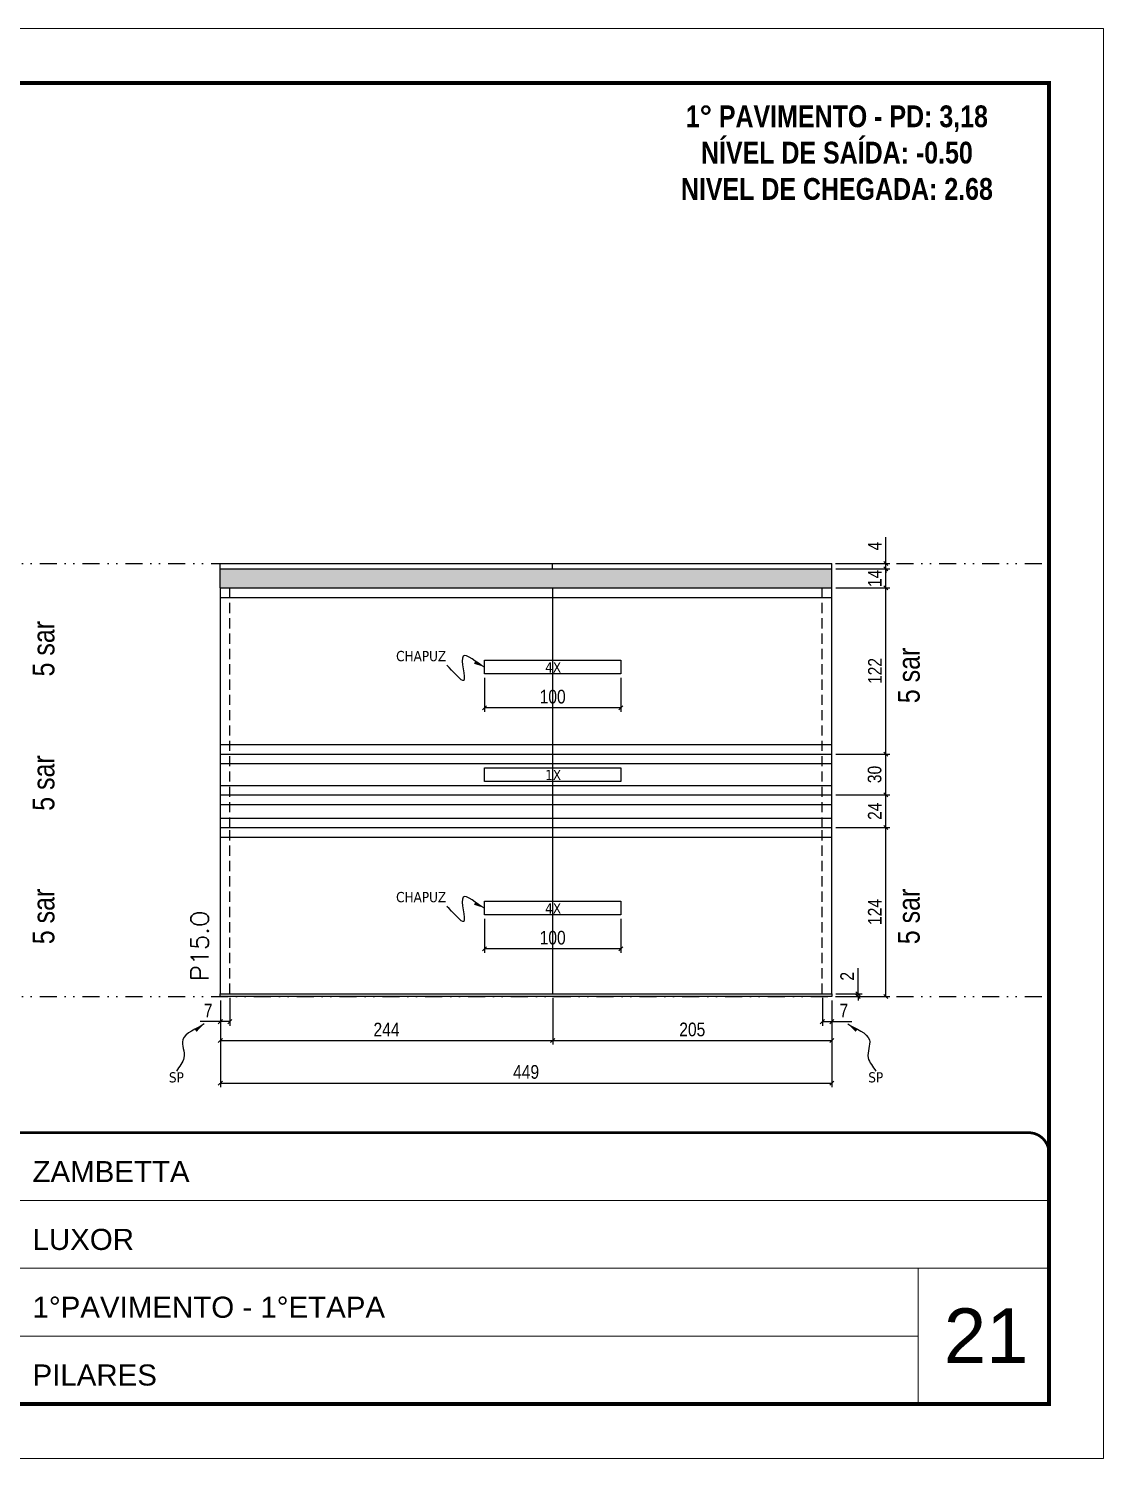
# Model space of a CAD drawing. Extents: x 14400 to 24104, y -21631 to 6985.
# Drawn here: x 15109 to 15898, y 192 to 1242 of the extents above; entities that cross this region are included whole.
import ezdxf

# ---------------------------------------------------------------- set-up
doc = ezdxf.new("R2010")
doc.units = 0
for name, pattern in [('CONTINUO', [0]), ('DASHED', [0.75, 0.5, -0.25]), ('DIVIDE2', [0.625, 0.25, -0.125, 0, -0.125, 0, -0.125]), ('HIDDEN', [0.375, 0.25, -0.125])]:
    doc.linetypes.add(name, pattern=pattern)
for name, color, linetype, lineweight in [('CARIMBO', 255, 'Continuous', 9), ('Folhas', 255, 'Continuous', 9), ('SARRAFO DE PRESSAO', 251, 'DASHED', 9), ('Texto Seção', 7, 'Continuous', 15)]:
    doc.layers.add(name, color=color, linetype=linetype, lineweight=lineweight)
for name, color, linetype in [('COTA', 241, 'Continuous'), ('NOMENCLATURA', 7, 'Continuous'), ('Nível', 160, 'Continuous'), ('Painéis', 200, 'Continuous'), ('Romaneio', 10, 'Continuous'), ('SARR_2.2x10', 60, 'Continuous'), ('SARR_2.2x7', 40, 'Continuous'), ('texto', 7, 'Continuous')]:
    doc.layers.add(name, color=color, linetype=linetype)
doc.styles.add('ARIAL', font='arial.ttf')
doc.styles.add('ARIAL_NARROW', font='ARIALN.TTF', dxfattribs={"height": 0.2})
doc.styles.add('COTA TECNICA', font='techl___.ttf', dxfattribs={"height": 10})
doc.styles.add('COTA TECNICA-50', font='techl___.ttf', dxfattribs={"height": 10})
doc.styles.add('REGUA-120', font='ROMANS.shx', dxfattribs={"height": 15})
doc.styles.add('ROMANC', font='techb___.ttf', dxfattribs={"height": 2.5})
doc.styles.get("Standard").update_dxf_attribs({"font": 'arial.ttf'})
doc.dimstyles.new('COTA PAINEL-50', dxfattribs={"dimtxt": 10, "dimasz": 3, "dimexe": 3, "dimexo": 3, "dimgap": 3, "dimtad": 1, "dimdec": 1, "dimzin": 12, "dimdsep": 46, "dimtxsty": 'COTA TECNICA-50', "dimblk1": 'OBLIQUE', "dimblk2": 'OBLIQUE', "dimsah": 1, "dimcen": 0.9, "dimclrd": 4, "dimclre": 4, "dimclrt": 240, "dimadec": 1, "dimazin": 3, "dimtfac": 1, "dimtdec": 1, "dimtmove": 0, "dimatfit": 3, "dimfxl": 1, "dimtolj": 1, "dimtzin": 12, "dimarcsym": 0})
doc.dimstyles.new('PAINEL', dxfattribs={"dimtxt": 10, "dimasz": 3, "dimexe": 3, "dimexo": 3, "dimgap": 3, "dimtad": 1, "dimdec": 1, "dimzin": 12, "dimdsep": 46, "dimtxsty": 'COTA TECNICA', "dimblk1": 'OBLIQUE', "dimblk2": 'OBLIQUE', "dimsah": 1, "dimcen": 0.9, "dimclrd": 4, "dimclre": 4, "dimclrt": 240, "dimadec": 1, "dimazin": 3, "dimtfac": 1, "dimtdec": 1, "dimtmove": 0, "dimatfit": 3, "dimfxl": 1, "dimtolj": 1, "dimtzin": 12, "dimarcsym": 0})
doc.dimstyles.get("Standard").update_dxf_attribs({"dimtxt": 0.18, "dimasz": 0.18, "dimexe": 0.18, "dimexo": 0.0625, "dimgap": 0.09, "dimtad": 0, "dimtih": 1, "dimtoh": 1, "dimdec": 4, "dimzin": 0, "dimdsep": 46, "dimtxsty": 'Standard', "dimcen": 0.09, "dimadec": 0, "dimazin": 0, "dimtfac": 1, "dimtdec": 4, "dimtofl": 0, "dimtmove": 0, "dimatfit": 3, "dimfxl": 1, "dimtolj": 1, "dimtzin": 0, "dimarcsym": 0})

# ---------------------------------------------------------------- blocks, each defined once
blk = doc.blocks.new('9999999999')
at = {"color": 30, "linetype": 'CONTINUO'}
for p, q in [((98564.6, 34379.6), (99584, 34379.6)), ((98564.6, 34329.8), (99488, 34329.8)), ((99584, 34329.8), (99488, 34329.8)), ((99488, 34329.8), (99488, 34230.2)), ((98564.6, 34280), (99488, 34280))]:
    blk.add_line(p, q, dxfattribs=at)
at = {"color": 30, "linetype": 'CONTINUO', "const_width": 2}
blk.add_lwpolyline([(99584, 34230.2), (99584, 34414.4, 0.414214), (99569, 34429.4), (98229, 34429.4, 0.414214), (98214, 34414.4), (98214, 34245.2, 0.414214), (98229, 34230.2), (99584, 34230.2)], format="xyb", dxfattribs=at)
at = {"layer": 'Folhas'}
blk.add_lwpolyline([(98139, 34190.2), (99624, 34190.2), (99624, 35240.2), (98139, 35240.2)], close=True, dxfattribs=at)
at = {"layer": 'Folhas', "color": 30, "const_width": 3}
blk.add_lwpolyline([(98214, 34230.2), (99584, 34230.2), (99584, 35200.2), (98214, 35200.2)], close=True, dxfattribs=at)
at = {"color": 7, "linetype": 'Continuous', "ltscale": 5, "style": 'ARIAL'}
for s, height, p in [('ZAMBETTA', 15.48, (98837.7, 34393.1)), ('LUXOR', 15.48, (98837.7, 34343.3)), ('1°PAVIMENTO - 1°ETAPA', 15.483, (98837.7, 34293.5)), ('PILARES', 15.48, (98837.7, 34243.7))]:
    blk.add_text(s, height=height, dxfattribs=at).set_placement(p)
blk = doc.blocks.new('_Oblique')
at = {"color": 0, "linetype": 'ByBlock', "lineweight": -2}
blk.add_line((-0.5, -0.5), (0.5, 0.5), dxfattribs=at)
blk = doc.blocks.new('*D1260')
at = {"layer": 'COTA', "color": 4, "lineweight": -2, "transparency": 16777216}
for p, q in [((15250.1, 528.1), (15250.1, 509.6)), ((15257.1, 530.1), (15257.1, 509.6)), ((15250.1, 512.6), (15235.3, 512.6)), ((15257.1, 512.6), (15250.1, 512.6))]:
    blk.add_line(p, q, dxfattribs=at)
at = {"layer": 'Defpoints', "color": 0, "transparency": 16777216}
for p in [(15250.1, 531.1), (15257.1, 533.1), (15250.1, 512.6)]:
    blk.add_point(p, dxfattribs=at)
at = {"layer": 'COTA', "color": 4, "lineweight": -2, "transparency": 16777216, "xscale": 3, "yscale": 3, "zscale": 3, "rotation": 180}
blk.add_blockref('_Oblique', (15250.1, 512.6), dxfattribs=at)
at = {"layer": 'COTA', "color": 4, "lineweight": -2, "transparency": 16777216, "xscale": 3, "yscale": 3, "zscale": 3}
blk.add_blockref('_Oblique', (15257.1, 512.6), dxfattribs=at)
at = {"layer": 'COTA', "color": 240, "transparency": 16777216, "insert": (15241.2, 520.7), "char_height": 10, "attachment_point": 5, "style": 'COTA TECNICA-50'}
blk.add_mtext('\\A1;7', dxfattribs=at)
blk = doc.blocks.new('*D1261')
at = {"layer": 'Defpoints', "color": 0, "linetype": 'ByBlock', "transparency": 16777216}
for p in [(15699.1, 655.1), (15738.7, 655.1), (15699.1, 531.1)]:
    blk.add_point(p, dxfattribs=at)
at = {"layer": 'Romaneio', "color": 4, "linetype": 'ByBlock', "lineweight": -2, "transparency": 16777216}
for p, q in [((15702.1, 655.1), (15741.7, 655.1)), ((15738.7, 531.1), (15738.7, 655.1)), ((15702.1, 531.1), (15741.7, 531.1))]:
    blk.add_line(p, q, dxfattribs=at)
at = {"layer": 'Romaneio', "color": 4, "linetype": 'ByBlock', "lineweight": -2, "transparency": 16777216, "xscale": 3, "yscale": 3, "zscale": 3}
for p, rotation in [((15738.7, 655.1), 90), ((15738.7, 531.1), 270)]:
    blk.add_blockref('_Oblique', p, dxfattribs=dict(at, rotation=rotation))
at = {"layer": 'Romaneio', "color": 240, "linetype": 'ByBlock', "transparency": 16777216, "insert": (15730.6, 593.1), "char_height": 10, "attachment_point": 5, "rotation": 90, "style": 'COTA TECNICA'}
blk.add_mtext('\\A1;124', dxfattribs=at)
blk = doc.blocks.new('*D1262')
at = {"layer": 'COTA', "color": 4, "lineweight": -2, "transparency": 16777216}
for p, q in [((15718.3, 533.1), (15718.3, 551.9)), ((15702.1, 533.1), (15721.3, 533.1)), ((15702.1, 531.1), (15721.3, 531.1)), ((15718.3, 531.1), (15718.3, 533.1)), ((15718.3, 531.1), (15718.3, 528.1))]:
    blk.add_line(p, q, dxfattribs=at)
at = {"layer": 'Defpoints', "color": 0, "transparency": 16777216}
for p in [(15699.1, 533.1), (15699.1, 531.1), (15718.3, 531.1)]:
    blk.add_point(p, dxfattribs=at)
at = {"layer": 'COTA', "color": 4, "lineweight": -2, "transparency": 16777216, "xscale": 3, "yscale": 3, "zscale": 3}
for p, rotation in [((15718.3, 533.1), 270), ((15718.3, 531.1), 90)]:
    blk.add_blockref('_Oblique', p, dxfattribs=dict(at, rotation=rotation))
at = {"layer": 'COTA', "color": 240, "transparency": 16777216, "insert": (15710.3, 545.9), "char_height": 10, "attachment_point": 5, "rotation": 90, "style": 'COTA TECNICA-50'}
blk.add_mtext('\\A1;2', dxfattribs=at)
blk = doc.blocks.new('*D1263')
at = {"layer": 'COTA', "color": 4, "lineweight": -2, "transparency": 16777216}
for p, q in [((15250.1, 528.1), (15250.1, 495.7)), ((15494.1, 530.1), (15494.1, 495.7)), ((15250.1, 498.7), (15494.1, 498.7))]:
    blk.add_line(p, q, dxfattribs=at)
at = {"layer": 'Defpoints', "color": 0, "transparency": 16777216}
for p in [(15250.1, 531.1), (15494.1, 533.1), (15494.1, 498.7)]:
    blk.add_point(p, dxfattribs=at)
at = {"layer": 'COTA', "color": 4, "lineweight": -2, "transparency": 16777216, "xscale": 3, "yscale": 3, "zscale": 3, "rotation": 180}
blk.add_blockref('_Oblique', (15250.1, 498.7), dxfattribs=at)
at = {"layer": 'COTA', "color": 4, "lineweight": -2, "transparency": 16777216, "xscale": 3, "yscale": 3, "zscale": 3}
blk.add_blockref('_Oblique', (15494.1, 498.7), dxfattribs=at)
at = {"layer": 'COTA', "color": 240, "transparency": 16777216, "insert": (15372.1, 506.8), "char_height": 10, "attachment_point": 5, "style": 'COTA TECNICA-50'}
blk.add_mtext('\\A1;244', dxfattribs=at)
blk = doc.blocks.new('*D1264')
at = {"layer": 'COTA', "color": 4, "lineweight": -2, "transparency": 16777216}
for p, q in [((15494.1, 530.1), (15494.1, 495.7)), ((15699.1, 528.1), (15699.1, 495.7)), ((15494.1, 498.7), (15699.1, 498.7))]:
    blk.add_line(p, q, dxfattribs=at)
at = {"layer": 'Defpoints', "color": 0, "transparency": 16777216}
for p in [(15494.1, 533.1), (15699.1, 531.1), (15699.1, 498.7)]:
    blk.add_point(p, dxfattribs=at)
at = {"layer": 'COTA', "color": 4, "lineweight": -2, "transparency": 16777216, "xscale": 3, "yscale": 3, "zscale": 3, "rotation": 180}
blk.add_blockref('_Oblique', (15494.1, 498.7), dxfattribs=at)
at = {"layer": 'COTA', "color": 4, "lineweight": -2, "transparency": 16777216, "xscale": 3, "yscale": 3, "zscale": 3}
blk.add_blockref('_Oblique', (15699.1, 498.7), dxfattribs=at)
at = {"layer": 'COTA', "color": 240, "transparency": 16777216, "insert": (15596.6, 506.8), "char_height": 10, "attachment_point": 5, "style": 'COTA TECNICA-50'}
blk.add_mtext('\\A1;205', dxfattribs=at)
blk = doc.blocks.new('*D1265')
at = {"layer": 'COTA', "color": 4, "linetype": 'ByBlock', "lineweight": -2, "transparency": 16777216}
for p, q in [((15444.1, 588), (15444.1, 563.1)), ((15544.1, 588), (15544.1, 563.1)), ((15544.1, 566.1), (15444.1, 566.1))]:
    blk.add_line(p, q, dxfattribs=at)
at = {"layer": 'Defpoints', "color": 0, "linetype": 'ByBlock', "transparency": 16777216}
for p in [(15444.1, 591), (15544.1, 591), (15444.1, 566.1)]:
    blk.add_point(p, dxfattribs=at)
at = {"layer": 'COTA', "color": 4, "linetype": 'ByBlock', "lineweight": -2, "transparency": 16777216, "xscale": 3, "yscale": 3, "zscale": 3, "rotation": 180}
blk.add_blockref('_Oblique', (15444.1, 566.1), dxfattribs=at)
at = {"layer": 'COTA', "color": 4, "linetype": 'ByBlock', "lineweight": -2, "transparency": 16777216, "xscale": 3, "yscale": 3, "zscale": 3}
blk.add_blockref('_Oblique', (15544.1, 566.1), dxfattribs=at)
at = {"layer": 'COTA', "color": 240, "linetype": 'ByBlock', "transparency": 16777216, "insert": (15494.1, 574.2), "char_height": 10, "attachment_point": 5, "style": 'COTA TECNICA'}
blk.add_mtext('\\A1;100', dxfattribs=at)
blk = doc.blocks.new('*D1266')
at = {"layer": 'COTA', "color": 4, "lineweight": -2, "transparency": 16777216}
for p, q in [((15250.1, 528.1), (15250.1, 464.5)), ((15699.1, 528.1), (15699.1, 464.5)), ((15250.1, 467.5), (15699.1, 467.5))]:
    blk.add_line(p, q, dxfattribs=at)
at = {"layer": 'Defpoints', "color": 0, "transparency": 16777216}
for p in [(15250.1, 531.1), (15699.1, 531.1), (15699.1, 467.5)]:
    blk.add_point(p, dxfattribs=at)
at = {"layer": 'COTA', "color": 4, "lineweight": -2, "transparency": 16777216, "xscale": 3, "yscale": 3, "zscale": 3, "rotation": 180}
blk.add_blockref('_Oblique', (15250.1, 467.5), dxfattribs=at)
at = {"layer": 'COTA', "color": 4, "lineweight": -2, "transparency": 16777216, "xscale": 3, "yscale": 3, "zscale": 3}
blk.add_blockref('_Oblique', (15699.1, 467.5), dxfattribs=at)
at = {"layer": 'COTA', "color": 240, "transparency": 16777216, "insert": (15474.6, 475.6), "char_height": 10, "attachment_point": 5, "style": 'COTA TECNICA'}
blk.add_mtext('\\A1;449', dxfattribs=at)
blk = doc.blocks.new('*D1259')
at = {"layer": 'COTA', "color": 4, "lineweight": -2, "transparency": 16777216}
for p, q in [((15692.1, 530.1), (15692.1, 509.6)), ((15699.1, 528.1), (15699.1, 509.6)), ((15692.1, 512.6), (15699.1, 512.6)), ((15699.1, 512.6), (15713.8, 512.6))]:
    blk.add_line(p, q, dxfattribs=at)
at = {"layer": 'Defpoints', "color": 0, "transparency": 16777216}
for p in [(15692.1, 533.1), (15699.1, 531.1), (15699.1, 512.6)]:
    blk.add_point(p, dxfattribs=at)
at = {"layer": 'COTA', "color": 4, "lineweight": -2, "transparency": 16777216, "xscale": 3, "yscale": 3, "zscale": 3, "rotation": 180}
blk.add_blockref('_Oblique', (15692.1, 512.6), dxfattribs=at)
at = {"layer": 'COTA', "color": 4, "lineweight": -2, "transparency": 16777216, "xscale": 3, "yscale": 3, "zscale": 3}
blk.add_blockref('_Oblique', (15699.1, 512.6), dxfattribs=at)
at = {"layer": 'COTA', "color": 240, "transparency": 16777216, "insert": (15707.9, 520.7), "char_height": 10, "attachment_point": 5, "style": 'COTA TECNICA-50'}
blk.add_mtext('\\A1;7', dxfattribs=at)
blk = doc.blocks.new('*D1267')
at = {"layer": 'COTA', "color": 4, "lineweight": -2, "transparency": 16777216}
for p, q in [((15702.1, 679.1), (15741.7, 679.1)), ((15738.7, 655.1), (15738.7, 679.1)), ((15702.1, 655.1), (15741.7, 655.1))]:
    blk.add_line(p, q, dxfattribs=at)
at = {"layer": 'Defpoints', "color": 0, "transparency": 16777216}
for p in [(15699.1, 679.1), (15738.7, 679.1), (15699.1, 655.1)]:
    blk.add_point(p, dxfattribs=at)
at = {"layer": 'COTA', "color": 4, "lineweight": -2, "transparency": 16777216, "xscale": 3, "yscale": 3, "zscale": 3}
for p, rotation in [((15738.7, 679.1), 90), ((15738.7, 655.1), 270)]:
    blk.add_blockref('_Oblique', p, dxfattribs=dict(at, rotation=rotation))
at = {"layer": 'COTA', "color": 240, "transparency": 16777216, "insert": (15730.6, 667.1), "char_height": 10, "attachment_point": 5, "rotation": 90, "style": 'COTA TECNICA'}
blk.add_mtext('\\A1;24', dxfattribs=at)
blk = doc.blocks.new('*D1268')
at = {"layer": 'COTA', "color": 4, "lineweight": -2, "transparency": 16777216}
for p, q in [((15702.1, 709.1), (15741.7, 709.1)), ((15738.7, 679.1), (15738.7, 709.1)), ((15702.1, 679.1), (15741.7, 679.1))]:
    blk.add_line(p, q, dxfattribs=at)
at = {"layer": 'Defpoints', "color": 0, "transparency": 16777216}
for p in [(15699.1, 709.1), (15738.7, 709.1), (15699.1, 679.1)]:
    blk.add_point(p, dxfattribs=at)
at = {"layer": 'COTA', "color": 4, "lineweight": -2, "transparency": 16777216, "xscale": 3, "yscale": 3, "zscale": 3}
for p, rotation in [((15738.7, 709.1), 90), ((15738.7, 679.1), 270)]:
    blk.add_blockref('_Oblique', p, dxfattribs=dict(at, rotation=rotation))
at = {"layer": 'COTA', "color": 240, "transparency": 16777216, "insert": (15730.5, 694.1), "char_height": 10, "attachment_point": 5, "rotation": 90, "style": 'COTA TECNICA'}
blk.add_mtext('\\A1;30', dxfattribs=at)
blk = doc.blocks.new('*D1269')
at = {"layer": 'COTA', "color": 4, "lineweight": -2, "transparency": 16777216}
for p, q in [((15702.1, 831.1), (15741.7, 831.1)), ((15738.7, 709.1), (15738.7, 831.1)), ((15702.1, 709.1), (15741.7, 709.1))]:
    blk.add_line(p, q, dxfattribs=at)
at = {"layer": 'Defpoints', "color": 0, "transparency": 16777216}
for p in [(15699.1, 831.1), (15738.7, 831.1), (15699.1, 709.1)]:
    blk.add_point(p, dxfattribs=at)
at = {"layer": 'COTA', "color": 4, "lineweight": -2, "transparency": 16777216, "xscale": 3, "yscale": 3, "zscale": 3}
for p, rotation in [((15738.7, 831.1), 90), ((15738.7, 709.1), 270)]:
    blk.add_blockref('_Oblique', p, dxfattribs=dict(at, rotation=rotation))
at = {"layer": 'COTA', "color": 240, "transparency": 16777216, "insert": (15730.7, 770.1), "char_height": 10, "attachment_point": 5, "rotation": 90, "style": 'COTA TECNICA'}
blk.add_mtext('\\A1;122', dxfattribs=at)
blk = doc.blocks.new('*D1270')
at = {"layer": 'COTA', "color": 4, "linetype": 'ByBlock', "lineweight": -2, "transparency": 16777216}
for p, q in [((15444.1, 765), (15444.1, 740.1)), ((15544.1, 765), (15544.1, 740.1)), ((15544.1, 743.1), (15444.1, 743.1))]:
    blk.add_line(p, q, dxfattribs=at)
at = {"layer": 'Defpoints', "color": 0, "linetype": 'ByBlock', "transparency": 16777216}
for p in [(15444.1, 768), (15544.1, 768), (15444.1, 743.1)]:
    blk.add_point(p, dxfattribs=at)
at = {"layer": 'COTA', "color": 4, "linetype": 'ByBlock', "lineweight": -2, "transparency": 16777216, "xscale": 3, "yscale": 3, "zscale": 3, "rotation": 180}
blk.add_blockref('_Oblique', (15444.1, 743.1), dxfattribs=at)
at = {"layer": 'COTA', "color": 4, "linetype": 'ByBlock', "lineweight": -2, "transparency": 16777216, "xscale": 3, "yscale": 3, "zscale": 3}
blk.add_blockref('_Oblique', (15544.1, 743.1), dxfattribs=at)
at = {"layer": 'COTA', "color": 240, "linetype": 'ByBlock', "transparency": 16777216, "insert": (15494.1, 751.2), "char_height": 10, "attachment_point": 5, "style": 'COTA TECNICA'}
blk.add_mtext('\\A1;100', dxfattribs=at)
blk = doc.blocks.new('*D1271')
at = {"layer": 'COTA', "color": 4, "lineweight": -2, "transparency": 16777216}
for p, q in [((15702.1, 845.1), (15741.7, 845.1)), ((15738.7, 831.1), (15738.7, 845.1)), ((15702.1, 831.1), (15741.7, 831.1))]:
    blk.add_line(p, q, dxfattribs=at)
at = {"layer": 'Defpoints', "color": 0, "transparency": 16777216}
for p in [(15699.1, 845.1), (15738.7, 845.1), (15699.1, 831.1)]:
    blk.add_point(p, dxfattribs=at)
at = {"layer": 'COTA', "color": 4, "lineweight": -2, "transparency": 16777216, "xscale": 3, "yscale": 3, "zscale": 3}
for p, rotation in [((15738.7, 845.1), 90), ((15738.7, 831.1), 270)]:
    blk.add_blockref('_Oblique', p, dxfattribs=dict(at, rotation=rotation))
at = {"layer": 'COTA', "color": 240, "transparency": 16777216, "insert": (15730.6, 838.1), "char_height": 10, "attachment_point": 5, "rotation": 90, "style": 'COTA TECNICA'}
blk.add_mtext('\\A1;14', dxfattribs=at)
blk = doc.blocks.new('*D1272')
at = {"layer": 'COTA', "color": 4, "lineweight": -2, "transparency": 16777216}
for p, q in [((15738.7, 849.1), (15738.7, 868.4)), ((15702.1, 849.1), (15741.7, 849.1)), ((15702.1, 845.1), (15741.7, 845.1)), ((15738.7, 845.1), (15738.7, 849.1)), ((15738.7, 845.1), (15738.7, 842.1))]:
    blk.add_line(p, q, dxfattribs=at)
at = {"layer": 'Defpoints', "color": 0, "transparency": 16777216}
for p in [(15699.1, 849.1), (15699.1, 845.1), (15738.7, 849.1)]:
    blk.add_point(p, dxfattribs=at)
at = {"layer": 'COTA', "color": 4, "lineweight": -2, "transparency": 16777216, "xscale": 3, "yscale": 3, "zscale": 3}
for p, rotation in [((15738.7, 849.1), 270), ((15738.7, 845.1), 90)]:
    blk.add_blockref('_Oblique', p, dxfattribs=dict(at, rotation=rotation))
at = {"layer": 'COTA', "color": 240, "transparency": 16777216, "insert": (15730.6, 861.8), "char_height": 10, "attachment_point": 5, "rotation": 90, "style": 'COTA TECNICA'}
blk.add_mtext('\\A1;4', dxfattribs=at)

msp = doc.modelspace()

# ---------------------------------------------------------------- hatches: boundary and pattern name
at = {"layer": 'COTA'}
h = msp.add_hatch(dxfattribs=at)
h.set_pattern_fill('AR-CONC', color=256, scale=0.03)
h.paths.add_polyline_path([(15699.07, 845.13), (15250.07, 845.13), (15250.07, 831.13), (15699.07, 831.13)])

# ---------------------------------------------------------------- linework, layer by layer
for p, q in [((15250.07, 831.13), (15250.07, 845.13)), ((15699.07, 831.13), (15699.07, 845.13))]:
    msp.add_line(p, q, dxfattribs=at)
at = {"layer": 'Nível', "color": 4, "linetype": 'DIVIDE2', "ltscale": 50}
for p, q in [((14488.47, 849.13), (15858.47, 849.13)), ((14488.47, 531.13), (15858.47, 531.13))]:
    msp.add_line(p, q, dxfattribs=at)
at = {"layer": 'Painéis'}
for p, q in [((15250.07, 849.13), (15699.07, 849.13)), ((15250.07, 845.13), (15250.07, 849.13)), ((15250.07, 845.13), (15699.07, 845.13)), ((15494.07, 845.13), (15494.07, 849.13)), ((15699.07, 845.13), (15699.07, 849.13)), ((15250.07, 831.13), (15250.07, 533.13)), ((15250.07, 831.13), (15699.07, 831.13)), ((15494.07, 831.13), (15494.07, 533.13)), ((15699.07, 533.13), (15699.07, 831.13)), ((15250.07, 709.13), (15699.07, 709.13)), ((15250.07, 679.13), (15699.07, 679.13)), ((15250.07, 655.13), (15699.07, 655.13))]:
    msp.add_line(p, q, dxfattribs=at)
msp.add_lwpolyline([(15699.07, 531.13), (15250.07, 531.13), (15250.07, 533.13), (15699.07, 533.13)], close=True, dxfattribs=at)
at = {"layer": 'SARR_2.2x10'}
for points in [[(15444.07, 777.98), (15544.07, 777.98), (15544.07, 767.98), (15444.07, 767.98)], [(15444.07, 698.97), (15544.07, 698.97), (15544.07, 688.97), (15444.07, 688.97)], [(15444.07, 600.98), (15544.07, 600.98), (15544.07, 590.98), (15444.07, 590.98)]]:
    msp.add_lwpolyline(points, close=True, dxfattribs=at)
at = {"layer": 'SARR_2.2x7', "linetype": 'HIDDEN', "ltscale": 30}
for p, q in [((15257.07, 655.13), (15257.07, 831.13)), ((15692.07, 655.13), (15692.07, 831.13)), ((15257.07, 533.13), (15257.07, 655.13)), ((15692.07, 533.13), (15692.07, 655.13))]:
    msp.add_line(p, q, dxfattribs=at)
at = {"layer": 'SARR_2.2x7'}
for p, q in [((15250.07, 824.13), (15494.07, 824.13)), ((15494.07, 824.13), (15699.07, 824.13)), ((15250.07, 716.13), (15494.07, 716.13)), ((15494.07, 716.13), (15699.07, 716.13)), ((15250.07, 702.13), (15494.07, 702.13)), ((15494.07, 702.13), (15699.07, 702.13)), ((15250.07, 686.13), (15494.07, 686.13)), ((15494.07, 686.13), (15699.07, 686.13)), ((15250.07, 672.13), (15494.07, 672.13)), ((15494.07, 672.13), (15699.07, 672.13)), ((15250.07, 662.13), (15494.07, 662.13)), ((15494.07, 662.13), (15699.07, 662.13)), ((15250.07, 648.13), (15494.07, 648.13)), ((15494.07, 648.13), (15699.07, 648.13))]:
    msp.add_line(p, q, dxfattribs=at)

# ---------------------------------------------------------------- block references
at = {"layer": 'SARRAFO DE PRESSAO', "color": 6, "linetype": 'ByBlock'}
msp.add_blockref('9999999999', (-83725.51, -33998.35), dxfattribs=at)

# ---------------------------------------------------------------- texts
at = {"layer": 'CARIMBO', "style": 'ARIAL'}
msp.add_text('21', height=40, dxfattribs=at).set_placement((15781.33, 262))
at = {"layer": 'NOMENCLATURA', "style": 'ARIAL_NARROW'}
for p in [(15128.25, 766.09), (15763.59, 746.46), (15128.25, 667.46), (15128.25, 569.46), (15763.59, 569.46)]:
    msp.add_text('5 sar', height=16, rotation=90, dxfattribs=at).set_placement(p)
at = {"layer": 'NOMENCLATURA', "color": 2, "insert": (15702.79, 1185.44), "char_height": 16, "attachment_point": 2, "style": 'ROMANC'}
msp.add_mtext_dynamic_manual_height_columns('1° PAVIMENTO - PD: 3,18\\PNÍVEL DE SAÍDA: -0.50\\PNIVEL DE CHEGADA: 2.68', width=432.3511, gutter_width=1, heights=[0], dxfattribs=at)
at = {"layer": 'texto', "color": 0, "char_height": 7.5, "attachment_point": 5}
for s, insert in [('{\\fTahoma|b0|i0|c0|p34;\\C4;CHAPUZ}', (15397.52, 780.99)), ('{\\fTahoma|b0|i0|c0|p34;\\C4;4X}', (15494.46, 772.69)), ('{\\fTahoma|b0|i0|c0|p34;\\C4;1X}', (15494.46, 693.68)), ('{\\fTahoma|b0|i0|c0|p34;\\C4;CHAPUZ}', (15397.52, 603.99)), ('{\\fTahoma|b0|i0|c0|p34;\\C4;4X}', (15494.46, 595.69)), ('{\\fTahoma|b0|i0|c0|p34;\\C4;SP}', (15217.83, 471.64)), ('{\\fTahoma|b0|i0|c0|p34;\\C4;SP}', (15731.32, 471.64))]:
    msp.add_mtext(s, dxfattribs=dict(at, insert=insert))
at = {"layer": 'Texto Seção', "insert": (15241.45, 542.39), "char_height": 13, "width": 285.3299, "attachment_point": 7, "rotation": 90, "style": 'REGUA-120'}
msp.add_mtext('P15.O', dxfattribs=at)

# ---------------------------------------------------------------- dimensions: what is measured, and where the dimension line sits
at = {"layer": 'COTA'}
for base, p1, p2, angle, dimstyle, picture, middle in [((15738.71, 849.13), (15699.07, 845.13), (15699.07, 849.13), 90, 'PAINEL', '*D1272', (15730.64, 861.75)), ((15738.71, 679.13), (15699.07, 655.13), (15699.07, 679.13), 90, 'PAINEL', '*D1267', (15730.64, 667.13)), ((15250.07, 512.62), (15257.07, 533.13), (15250.07, 531.13), 180, 'COTA PAINEL-50', '*D1260', (15241.21, 520.7))]:
    dim = msp.add_linear_dim(base=base, p1=p1, p2=p2, angle=angle, dimstyle=dimstyle, dxfattribs=at)
    dim.commit()
    dim.dimension.update_dxf_attribs({"geometry": picture, "text_midpoint": middle})
for base, p1, p2, dimstyle, picture, middle in [((15738.71, 845.13), (15699.07, 831.13), (15699.07, 845.13), 'PAINEL', '*D1271', (15738.71, 838.13)), ((15718.33, 531.13), (15699.07, 533.13), (15699.07, 531.13), 'COTA PAINEL-50', '*D1262', (15718.33, 545.88))]:
    dim = msp.add_linear_dim(base=base, p1=p1, p2=p2, angle=90, dimstyle=dimstyle, dxfattribs=at)
    dim.commit()
    dim.dimension.update_dxf_attribs({"geometry": picture, "text_midpoint": middle, "dimtype": 160})
for base, p1, p2, picture, middle in [((15738.71, 831.13), (15699.07, 709.13), (15699.07, 831.13), '*D1269', (15730.66, 770.13)), ((15738.71, 709.13), (15699.07, 679.13), (15699.07, 709.13), '*D1268', (15730.49, 694.13))]:
    dim = msp.add_linear_dim(base=base, p1=p1, p2=p2, angle=90, dimstyle='PAINEL', override={"dimtmove": 1}, dxfattribs=at)
    dim.commit()
    dim.dimension.update_dxf_attribs({"geometry": picture, "text_midpoint": middle})
at = {"layer": 'COTA', "linetype": 'ByBlock'}
for base, p1, p2, picture, middle in [((15444.07, 743.05), (15544.07, 767.98), (15444.07, 767.98), '*D1270', (15494.07, 751.15)), ((15444.07, 566.05), (15544.07, 590.98), (15444.07, 590.98), '*D1265', (15494.07, 574.15))]:
    dim = msp.add_linear_dim(base=base, p1=p1, p2=p2, dimstyle='PAINEL', dxfattribs=at)
    dim.commit()
    dim.dimension.update_dxf_attribs({"geometry": picture, "text_midpoint": middle})
at = {"layer": 'COTA'}
for base, p1, p2, dimstyle, picture, middle in [((15494.07, 498.72), (15250.07, 531.13), (15494.07, 533.13), 'COTA PAINEL-50', '*D1263', (15372.07, 506.79)), ((15699.07, 467.46), (15250.07, 531.13), (15699.07, 531.13), 'PAINEL', '*D1266', (15474.57, 475.56)), ((15699.07, 498.72), (15494.07, 533.13), (15699.07, 531.13), 'COTA PAINEL-50', '*D1264', (15596.57, 506.83)), ((15699.07, 512.62), (15692.07, 533.13), (15699.07, 531.13), 'COTA PAINEL-50', '*D1259', (15707.94, 520.7))]:
    dim = msp.add_linear_dim(base=base, p1=p1, p2=p2, dimstyle=dimstyle, dxfattribs=at)
    dim.commit()
    dim.dimension.update_dxf_attribs({"geometry": picture, "text_midpoint": middle})
at = {"layer": 'Romaneio', "linetype": 'ByBlock'}
dim = msp.add_aligned_dim(p1=(15699.07, 531.13), p2=(15699.07, 655.13), distance=-39.64, dimstyle='PAINEL', dxfattribs=at)
dim.commit()
dim.dimension.update_dxf_attribs({"geometry": '*D1261', "text_midpoint": (15730.64, 593.13)})

# ---------------------------------------------------------------- leaders
at = {"layer": 'COTA', "path_type": 1}
for points in [[(15444.07, 772.98), (15428.29, 780.99), (15428.87, 763.12), (15416.44, 774.26)], [(15444.07, 595.98), (15428.29, 603.99), (15428.87, 586.12), (15416.44, 597.26)], [(15238.24, 510.95), (15222.46, 499.12), (15223.38, 486.11), (15217.83, 476.33)], [(15710.9, 510.95), (15726.69, 499.12), (15725.76, 486.11), (15731.31, 476.33)]]:
    msp.add_leader(points, dimstyle='Standard', override={"dimasz": 8}, dxfattribs=at)

doc.saveas('drawing.dxf')
